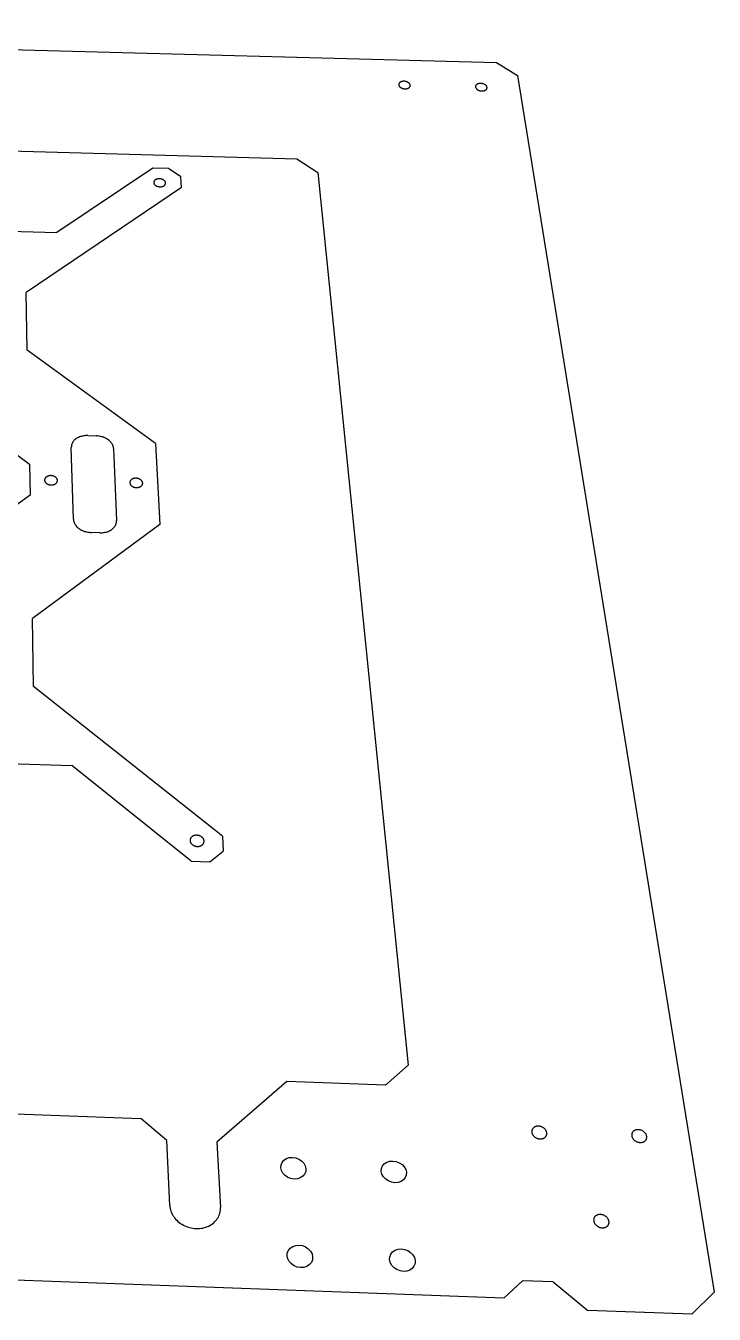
# Model space of a CAD drawing. Extents: x -270 to 291, y -189 to 194.
# Drawn here: x 86.2 to 290.7, y -189.1 to 194.1 of the extents above; entities that cross this region are included whole.
import ezdxf

# ---------------------------------------------------------------- set-up
doc = ezdxf.new("R2010")
doc.units = 0
doc.layers.get('0').update_dxf_attribs({"linetype": 'CONTINUOUS'})

msp = doc.modelspace()

# ---------------------------------------------------------------- linework, layer by layer
for p, q in [((-177.68, 194.07), (226.06, 183.11)), ((226.06, 183.11), (232.33, 179.25)), ((197, 176.71), (196.99, 176.64)), ((196.99, 176.64), (196.99, 176.57)), ((196.99, 176.57), (196.99, 176.49)), ((196.99, 176.49), (197, 176.42)), ((197.01, 176.78), (197, 176.71)), ((197, 176.42), (197.02, 176.35)), ((197.04, 176.85), (197.01, 176.78)), ((197.02, 176.35), (197.05, 176.27)), ((197.07, 176.92), (197.04, 176.85)), ((197.05, 176.27), (197.09, 176.2)), ((197.1, 176.99), (197.07, 176.92)), ((197.15, 177.05), (197.1, 176.99)), ((197.2, 177.11), (197.15, 177.05)), ((197.26, 177.17), (197.2, 177.11)), ((197.32, 177.22), (197.26, 177.17)), ((197.39, 177.27), (197.32, 177.22)), ((197.47, 177.32), (197.39, 177.27)), ((197.55, 177.37), (197.47, 177.32)), ((197.63, 177.41), (197.55, 177.37)), ((197.72, 177.44), (197.63, 177.41)), ((197.82, 177.47), (197.72, 177.44)), ((197.91, 177.5), (197.82, 177.47)), ((198.02, 177.52), (197.91, 177.5)), ((198.12, 177.54), (198.02, 177.52)), ((198.23, 177.56), (198.12, 177.54)), ((198.33, 177.57), (198.23, 177.56)), ((198.45, 177.57), (198.33, 177.57)), ((198.56, 177.57), (198.45, 177.57)), ((198.67, 177.56), (198.56, 177.57)), ((198.78, 177.55), (198.67, 177.56)), ((198.89, 177.54), (198.78, 177.55)), ((199, 177.52), (198.89, 177.54)), ((199.11, 177.49), (199, 177.52)), ((199.22, 177.47), (199.11, 177.49)), ((199.33, 177.43), (199.22, 177.47)), ((199.43, 177.4), (199.33, 177.43)), ((199.53, 177.35), (199.43, 177.4)), ((199.63, 177.31), (199.53, 177.35)), ((199.72, 177.26), (199.63, 177.31)), ((199.81, 177.21), (199.72, 177.26)), ((199.89, 177.15), (199.81, 177.21)), ((199.97, 177.09), (199.89, 177.15)), ((200.04, 177.03), (199.97, 177.09)), ((200.11, 176.97), (200.04, 177.03)), ((200.17, 176.9), (200.11, 176.97)), ((200.23, 176.83), (200.17, 176.9)), ((200.27, 176.76), (200.23, 176.83)), ((200.32, 176.69), (200.27, 176.76)), ((200.35, 176.62), (200.32, 176.69)), ((200.38, 176.55), (200.35, 176.62)), ((200.4, 176.47), (200.38, 176.55)), ((200.41, 176.4), (200.4, 176.47)), ((200.42, 176.33), (200.41, 176.4)), ((200.41, 176.18), (200.42, 176.25)), ((200.42, 176.25), (200.42, 176.33)), ((219.87, 176.3), (219.84, 176.23)), ((219.91, 176.36), (219.87, 176.3)), ((219.95, 176.43), (219.91, 176.36)), ((220, 176.49), (219.95, 176.43)), ((220.06, 176.55), (220, 176.49)), ((220.12, 176.6), (220.06, 176.55)), ((220.19, 176.65), (220.12, 176.6)), ((220.26, 176.7), (220.19, 176.65)), ((220.34, 176.74), (220.26, 176.7)), ((220.43, 176.78), (220.34, 176.74)), ((220.51, 176.82), (220.43, 176.78)), ((220.61, 176.85), (220.51, 176.82)), ((220.71, 176.88), (220.61, 176.85)), ((220.81, 176.9), (220.71, 176.88)), ((220.91, 176.92), (220.81, 176.9)), ((221.02, 176.93), (220.91, 176.92)), ((221.13, 176.94), (221.02, 176.93)), ((221.24, 176.95), (221.13, 176.94)), ((221.35, 176.95), (221.24, 176.95)), ((221.46, 176.94), (221.35, 176.95)), ((221.57, 176.93), (221.46, 176.94)), ((221.68, 176.92), (221.57, 176.93)), ((221.8, 176.9), (221.68, 176.92)), ((221.91, 176.87), (221.8, 176.9)), ((222.01, 176.84), (221.91, 176.87)), ((222.12, 176.81), (222.01, 176.84)), ((222.22, 176.77), (222.12, 176.81)), ((222.33, 176.73), (222.22, 176.77)), ((222.42, 176.69), (222.33, 176.73)), ((222.52, 176.64), (222.42, 176.69)), ((222.61, 176.59), (222.52, 176.64)), ((222.69, 176.53), (222.61, 176.59)), ((222.77, 176.47), (222.69, 176.53)), ((222.84, 176.41), (222.77, 176.47)), ((222.91, 176.35), (222.84, 176.41)), ((222.98, 176.28), (222.91, 176.35)), ((223.03, 176.21), (222.98, 176.28)), ((232.33, 179.25), (290.74, -182.54)), ((197.09, 176.2), (197.13, 176.13)), ((197.13, 176.13), (197.18, 176.06)), ((197.18, 176.06), (197.23, 175.99)), ((197.23, 175.99), (197.29, 175.93)), ((197.29, 175.93), (197.36, 175.86)), ((197.36, 175.86), (197.43, 175.8)), ((197.43, 175.8), (197.51, 175.74)), ((197.51, 175.74), (197.59, 175.69)), ((197.59, 175.69), (197.68, 175.63)), ((197.68, 175.63), (197.77, 175.58)), ((197.77, 175.58), (197.87, 175.54)), ((197.87, 175.54), (197.97, 175.5)), ((197.97, 175.5), (198.07, 175.46)), ((198.07, 175.46), (198.18, 175.43)), ((198.18, 175.43), (198.29, 175.4)), ((198.29, 175.4), (198.4, 175.37)), ((198.4, 175.37), (198.51, 175.35)), ((198.51, 175.35), (198.62, 175.34)), ((198.62, 175.34), (198.73, 175.33)), ((198.73, 175.33), (198.85, 175.32)), ((198.85, 175.32), (198.96, 175.32)), ((198.96, 175.32), (199.07, 175.33)), ((199.07, 175.33), (199.18, 175.34)), ((199.18, 175.34), (199.28, 175.35)), ((199.28, 175.35), (199.39, 175.37)), ((199.39, 175.37), (199.49, 175.39)), ((199.49, 175.39), (199.59, 175.42)), ((199.59, 175.42), (199.68, 175.45)), ((199.68, 175.45), (199.77, 175.49)), ((199.77, 175.49), (199.86, 175.53)), ((199.86, 175.53), (199.94, 175.57)), ((199.94, 175.57), (200.01, 175.62)), ((200.01, 175.62), (200.08, 175.67)), ((200.08, 175.67), (200.15, 175.73)), ((200.15, 175.73), (200.2, 175.78)), ((200.2, 175.78), (200.25, 175.85)), ((200.25, 175.85), (200.3, 175.91)), ((200.3, 175.91), (200.34, 175.97)), ((200.34, 175.97), (200.37, 176.04)), ((200.37, 176.04), (200.39, 176.11)), ((200.39, 176.11), (200.41, 176.18)), ((219.82, 176.16), (219.8, 176.09)), ((219.8, 176.09), (219.8, 176.02)), ((219.8, 176.02), (219.8, 175.94)), ((219.8, 175.94), (219.8, 175.87)), ((219.8, 175.87), (219.82, 175.8)), ((219.84, 176.23), (219.82, 176.16)), ((219.82, 175.8), (219.84, 175.72)), ((219.84, 175.72), (219.87, 175.65)), ((219.87, 175.65), (219.91, 175.58)), ((219.91, 175.58), (219.95, 175.51)), ((219.95, 175.51), (220, 175.44)), ((220, 175.44), (220.05, 175.37)), ((220.05, 175.37), (220.12, 175.3)), ((220.12, 175.3), (220.19, 175.24)), ((220.19, 175.24), (220.26, 175.18)), ((220.26, 175.18), (220.34, 175.12)), ((220.34, 175.12), (220.42, 175.06)), ((220.42, 175.06), (220.51, 175.01)), ((220.51, 175.01), (220.61, 174.96)), ((220.61, 174.96), (220.7, 174.91)), ((220.7, 174.91), (220.81, 174.87)), ((220.81, 174.87), (220.91, 174.84)), ((220.91, 174.84), (221.02, 174.8)), ((221.02, 174.8), (221.13, 174.77)), ((221.13, 174.77), (221.24, 174.75)), ((221.24, 174.75), (221.35, 174.73)), ((221.35, 174.73), (221.46, 174.71)), ((221.46, 174.71), (221.57, 174.7)), ((221.57, 174.7), (221.69, 174.7)), ((221.69, 174.7), (221.8, 174.7)), ((221.8, 174.7), (221.91, 174.7)), ((221.91, 174.7), (222.02, 174.71)), ((222.02, 174.71), (222.12, 174.73)), ((222.12, 174.73), (222.23, 174.74)), ((222.23, 174.74), (222.33, 174.77)), ((222.33, 174.77), (222.43, 174.79)), ((222.43, 174.79), (222.52, 174.83)), ((222.52, 174.83), (222.61, 174.86)), ((222.61, 174.86), (222.69, 174.9)), ((222.69, 174.9), (222.77, 174.95)), ((222.77, 174.95), (222.85, 175)), ((222.85, 175), (222.92, 175.05)), ((222.92, 175.05), (222.98, 175.1)), ((222.98, 175.1), (223.03, 175.16)), ((223.08, 176.14), (223.03, 176.21)), ((223.03, 175.16), (223.08, 175.22)), ((223.13, 176.07), (223.08, 176.14)), ((223.08, 175.22), (223.13, 175.28)), ((223.16, 176), (223.13, 176.07)), ((223.13, 175.28), (223.16, 175.35)), ((223.19, 175.92), (223.16, 176)), ((223.16, 175.35), (223.19, 175.42)), ((223.21, 175.85), (223.19, 175.92)), ((223.19, 175.42), (223.21, 175.49)), ((223.23, 175.78), (223.21, 175.85)), ((223.21, 175.49), (223.23, 175.56)), ((223.24, 175.7), (223.23, 175.78)), ((223.23, 175.56), (223.24, 175.63)), ((223.24, 175.63), (223.24, 175.7)), ((-121.88, 162.54), (166.72, 154.47)), ((166.72, 154.47), (172.94, 150.39)), ((123.95, 151.77), (95.4, 132.63)), ((128.61, 151.63), (123.95, 151.77)), ((132.25, 149.18), (128.61, 151.63)), ((172.94, 150.39), (199.79, -115.03)), ((132.45, 146.01), (86.27, 114.72)), ((124.19, 147.59), (124.18, 147.51)), ((124.18, 147.51), (124.19, 147.43)), ((124.21, 147.66), (124.19, 147.59)), ((124.19, 147.43), (124.19, 147.35)), ((124.19, 147.35), (124.21, 147.28)), ((124.23, 147.74), (124.21, 147.66)), ((124.21, 147.28), (124.23, 147.2)), ((124.26, 147.81), (124.23, 147.74)), ((124.23, 147.2), (124.26, 147.12)), ((124.29, 147.88), (124.26, 147.81)), ((124.26, 147.12), (124.3, 147.05)), ((124.34, 147.95), (124.29, 147.88)), ((124.3, 147.05), (124.34, 146.97)), ((124.39, 148.02), (124.34, 147.95)), ((124.34, 146.97), (124.39, 146.9)), ((124.44, 148.08), (124.39, 148.02)), ((124.39, 146.9), (124.45, 146.83)), ((124.51, 148.14), (124.44, 148.08)), ((124.45, 146.83), (124.52, 146.76)), ((124.58, 148.2), (124.51, 148.14)), ((124.52, 146.76), (124.59, 146.7)), ((124.65, 148.26), (124.58, 148.2)), ((124.59, 146.7), (124.66, 146.64)), ((124.73, 148.31), (124.65, 148.26)), ((124.66, 146.64), (124.75, 146.58)), ((124.82, 148.35), (124.73, 148.31)), ((124.75, 146.58), (124.83, 146.52)), ((124.91, 148.4), (124.82, 148.35)), ((124.83, 146.52), (124.92, 146.47)), ((125, 148.43), (124.91, 148.4)), ((124.92, 146.47), (125.02, 146.42)), ((125.1, 148.47), (125, 148.43)), ((125.02, 146.42), (125.12, 146.38)), ((125.21, 148.5), (125.1, 148.47)), ((125.12, 146.38), (125.22, 146.34)), ((125.31, 148.52), (125.21, 148.5)), ((125.22, 146.34), (125.33, 146.3)), ((125.42, 148.54), (125.31, 148.52)), ((125.33, 146.3), (125.44, 146.27)), ((125.53, 148.56), (125.42, 148.54)), ((125.44, 146.27), (125.55, 146.25)), ((125.64, 148.56), (125.53, 148.56)), ((125.55, 146.25), (125.66, 146.23)), ((125.76, 148.57), (125.64, 148.56)), ((125.66, 146.23), (125.78, 146.21)), ((125.87, 148.57), (125.76, 148.57)), ((125.78, 146.21), (125.89, 146.2)), ((125.99, 148.56), (125.87, 148.57)), ((125.89, 146.2), (126.01, 146.2)), ((126.1, 148.55), (125.99, 148.56)), ((126.01, 146.2), (126.12, 146.19)), ((126.22, 148.54), (126.1, 148.55)), ((126.12, 146.19), (126.24, 146.2)), ((126.33, 148.52), (126.22, 148.54)), ((126.24, 146.2), (126.35, 146.21)), ((126.44, 148.49), (126.33, 148.52)), ((126.35, 146.21), (126.46, 146.22)), ((126.55, 148.46), (126.44, 148.49)), ((126.46, 146.22), (126.57, 146.24)), ((126.65, 148.42), (126.55, 148.46)), ((126.57, 146.24), (126.67, 146.27)), ((126.76, 148.38), (126.65, 148.42)), ((126.67, 146.27), (126.78, 146.3)), ((126.86, 148.34), (126.76, 148.38)), ((126.78, 146.3), (126.88, 146.33)), ((126.95, 148.29), (126.86, 148.34)), ((126.88, 146.33), (126.97, 146.37)), ((127.04, 148.24), (126.95, 148.29)), ((126.97, 146.37), (127.06, 146.41)), ((127.13, 148.19), (127.04, 148.24)), ((127.06, 146.41), (127.15, 146.46)), ((127.21, 148.13), (127.13, 148.19)), ((127.15, 146.46), (127.23, 146.51)), ((127.29, 148.07), (127.21, 148.13)), ((127.23, 146.51), (127.3, 146.56)), ((127.36, 148), (127.29, 148.07)), ((127.3, 146.56), (127.37, 146.62)), ((127.42, 147.93), (127.36, 148)), ((127.37, 146.62), (127.44, 146.68)), ((127.48, 147.86), (127.42, 147.93)), ((127.44, 146.68), (127.49, 146.75)), ((127.53, 147.79), (127.48, 147.86)), ((127.49, 146.75), (127.54, 146.81)), ((127.58, 147.72), (127.53, 147.79)), ((127.54, 146.81), (127.59, 146.88)), ((127.62, 147.64), (127.58, 147.72)), ((127.59, 146.88), (127.62, 146.95)), ((127.65, 147.57), (127.62, 147.64)), ((127.62, 146.95), (127.65, 147.03)), ((127.67, 147.49), (127.65, 147.57)), ((127.65, 147.03), (127.67, 147.1)), ((127.69, 147.41), (127.67, 147.49)), ((127.67, 147.1), (127.69, 147.18)), ((127.69, 147.33), (127.69, 147.41)), ((127.7, 147.26), (127.69, 147.33)), ((127.69, 147.18), (127.7, 147.26)), ((132.45, 146.01), (132.25, 149.18)), ((-88.56, 137.89), (95.4, 132.63)), ((86.59, 97.65), (86.27, 114.72)), ((124.7, 69.9), (86.59, 97.65)), ((62.1, 82.57), (87.24, 63.72)), ((99.71, 69.19), (99.69, 68.95)), ((99.76, 69.42), (99.71, 69.19)), ((99.82, 69.65), (99.76, 69.42)), ((99.91, 69.87), (99.82, 69.65)), ((100.02, 70.09), (99.91, 69.87)), ((100.15, 70.31), (100.02, 70.09)), ((100.3, 70.51), (100.15, 70.31)), ((100.47, 70.71), (100.3, 70.51)), ((100.65, 70.9), (100.47, 70.71)), ((100.85, 71.07), (100.65, 70.9)), ((101.07, 71.24), (100.85, 71.07)), ((101.31, 71.4), (101.07, 71.24)), ((101.55, 71.54), (101.31, 71.4)), ((101.82, 71.67), (101.55, 71.54)), ((102.09, 71.79), (101.82, 71.67)), ((102.38, 71.89), (102.09, 71.79)), ((102.67, 71.98), (102.38, 71.89)), ((102.98, 72.05), (102.67, 71.98)), ((103.29, 72.11), (102.98, 72.05)), ((103.6, 72.16), (103.29, 72.11)), ((103.93, 72.19), (103.6, 72.16)), ((104.25, 72.2), (103.93, 72.19)), ((104.58, 72.2), (104.25, 72.2)), ((104.58, 72.2), (107.08, 72.12)), ((107.41, 72.1), (107.08, 72.12)), ((107.74, 72.07), (107.41, 72.1)), ((108.06, 72.02), (107.74, 72.07)), ((108.38, 71.96), (108.06, 72.02)), ((108.7, 71.88), (108.38, 71.96)), ((109.01, 71.79), (108.7, 71.88)), ((109.31, 71.68), (109.01, 71.79)), ((109.6, 71.56), (109.31, 71.68)), ((109.89, 71.43), (109.6, 71.56)), ((110.16, 71.28), (109.89, 71.43)), ((110.42, 71.12), (110.16, 71.28)), ((110.66, 70.95), (110.42, 71.12)), ((110.9, 70.77), (110.66, 70.95)), ((111.11, 70.58), (110.9, 70.77)), ((111.31, 70.38), (111.11, 70.58)), ((111.49, 70.17), (111.31, 70.38)), ((111.66, 69.96), (111.49, 70.17)), ((111.8, 69.74), (111.66, 69.96)), ((111.92, 69.51), (111.8, 69.74)), ((112.03, 69.28), (111.92, 69.51)), ((112.11, 69.05), (112.03, 69.28)), ((112.18, 68.81), (112.11, 69.05)), ((124.7, 69.9), (125.96, 45.73)), ((99.69, 68.95), (99.68, 68.71)), ((100.32, 47.34), (99.68, 68.71)), ((112.22, 68.57), (112.18, 68.81)), ((112.24, 68.33), (112.22, 68.57)), ((112.24, 68.33), (113.11, 46.94)), ((87.24, 63.72), (87.41, 54.45)), ((91.76, 59.15), (91.75, 59.06)), ((91.75, 59.06), (91.75, 58.97)), ((91.75, 58.97), (91.76, 58.88)), ((91.78, 59.24), (91.76, 59.15)), ((91.76, 58.88), (91.77, 58.78)), ((91.77, 58.78), (91.8, 58.69)), ((91.81, 59.32), (91.78, 59.24)), ((91.8, 58.69), (91.83, 58.6)), ((91.84, 59.41), (91.81, 59.32)), ((91.83, 58.6), (91.86, 58.52)), ((91.88, 59.49), (91.84, 59.41)), ((91.86, 58.52), (91.91, 58.43)), ((91.93, 59.58), (91.88, 59.49)), ((91.91, 58.43), (91.96, 58.34)), ((91.99, 59.65), (91.93, 59.58)), ((91.96, 58.34), (92.02, 58.26)), ((92.05, 59.73), (91.99, 59.65)), ((92.02, 58.26), (92.09, 58.18)), ((92.13, 59.8), (92.05, 59.73)), ((92.09, 58.18), (92.16, 58.11)), ((92.2, 59.87), (92.13, 59.8)), ((92.16, 58.11), (92.24, 58.03)), ((92.29, 59.93), (92.2, 59.87)), ((92.24, 58.03), (92.33, 57.96)), ((92.37, 59.99), (92.29, 59.93)), ((92.33, 57.96), (92.42, 57.9)), ((92.47, 60.05), (92.37, 59.99)), ((92.42, 57.9), (92.52, 57.84)), ((92.57, 60.1), (92.47, 60.05)), ((92.52, 57.84), (92.62, 57.78)), ((92.67, 60.14), (92.57, 60.1)), ((92.62, 57.78), (92.73, 57.73)), ((92.78, 60.18), (92.67, 60.14)), ((92.73, 57.73), (92.84, 57.68)), ((92.89, 60.21), (92.78, 60.18)), ((92.84, 57.68), (92.96, 57.64)), ((93.01, 60.24), (92.89, 60.21)), ((92.96, 57.64), (93.07, 57.61)), ((93.13, 60.27), (93.01, 60.24)), ((93.07, 57.61), (93.19, 57.58)), ((93.25, 60.28), (93.13, 60.27)), ((93.19, 57.58), (93.31, 57.55)), ((93.37, 60.29), (93.25, 60.28)), ((93.31, 57.55), (93.44, 57.53)), ((93.49, 60.3), (93.37, 60.29)), ((93.44, 57.53), (93.56, 57.52)), ((93.62, 60.3), (93.49, 60.3)), ((93.56, 57.52), (93.69, 57.52)), ((93.74, 60.29), (93.62, 60.3)), ((93.69, 57.52), (93.81, 57.51)), ((93.86, 60.28), (93.74, 60.29)), ((93.81, 57.51), (93.93, 57.52)), ((93.99, 60.26), (93.86, 60.28)), ((93.93, 57.52), (94.06, 57.53)), ((94.11, 60.24), (93.99, 60.26)), ((94.06, 57.53), (94.18, 57.55)), ((94.23, 60.21), (94.11, 60.24)), ((94.18, 57.55), (94.29, 57.57)), ((94.35, 60.17), (94.23, 60.21)), ((94.29, 57.57), (94.41, 57.6)), ((94.46, 60.13), (94.35, 60.17)), ((94.41, 57.6), (94.52, 57.63)), ((94.57, 60.08), (94.46, 60.13)), ((94.52, 57.63), (94.63, 57.67)), ((94.68, 60.03), (94.57, 60.08)), ((94.63, 57.67), (94.74, 57.72)), ((94.78, 59.98), (94.68, 60.03)), ((94.74, 57.72), (94.84, 57.77)), ((94.88, 59.92), (94.78, 59.98)), ((94.84, 57.77), (94.93, 57.82)), ((94.97, 59.85), (94.88, 59.92)), ((94.93, 57.82), (95.02, 57.88)), ((95.05, 59.78), (94.97, 59.85)), ((95.02, 57.88), (95.1, 57.95)), ((95.14, 59.71), (95.05, 59.78)), ((95.1, 57.95), (95.18, 58.01)), ((95.21, 59.63), (95.14, 59.71)), ((95.18, 58.01), (95.25, 58.09)), ((95.28, 59.55), (95.21, 59.63)), ((95.25, 58.09), (95.31, 58.16)), ((95.34, 59.47), (95.28, 59.55)), ((95.31, 58.16), (95.37, 58.24)), ((95.39, 59.39), (95.34, 59.47)), ((95.37, 58.24), (95.42, 58.32)), ((95.44, 59.3), (95.39, 59.39)), ((95.42, 58.32), (95.46, 58.41)), ((95.48, 59.21), (95.44, 59.3)), ((95.46, 58.41), (95.49, 58.49)), ((95.51, 59.12), (95.48, 59.21)), ((95.49, 58.49), (95.52, 58.58)), ((95.53, 59.03), (95.51, 59.12)), ((95.52, 58.58), (95.54, 58.67)), ((95.54, 58.94), (95.53, 59.03)), ((95.55, 58.85), (95.54, 58.94)), ((95.54, 58.67), (95.55, 58.76)), ((95.55, 58.76), (95.55, 58.85)), ((117.09, 58.37), (117.08, 58.28)), ((117.08, 58.28), (117.08, 58.19)), ((117.08, 58.19), (117.09, 58.1)), ((117.11, 58.46), (117.09, 58.37)), ((117.09, 58.1), (117.11, 58.01)), ((117.13, 58.55), (117.11, 58.46)), ((117.11, 58.01), (117.13, 57.92)), ((117.16, 58.64), (117.13, 58.55)), ((117.13, 57.92), (117.16, 57.83)), ((117.2, 58.72), (117.16, 58.64)), ((117.16, 57.83), (117.2, 57.74)), ((117.25, 58.8), (117.2, 58.72)), ((117.2, 57.74), (117.25, 57.66)), ((117.31, 58.88), (117.25, 58.8)), ((117.25, 57.66), (117.31, 57.57)), ((117.37, 58.96), (117.31, 58.88)), ((117.31, 57.57), (117.37, 57.49)), ((117.44, 59.03), (117.37, 58.96)), ((117.37, 57.49), (117.44, 57.41)), ((117.51, 59.1), (117.44, 59.03)), ((117.6, 59.16), (117.51, 59.1)), ((117.68, 59.22), (117.6, 59.16)), ((117.78, 59.28), (117.68, 59.22)), ((117.88, 59.32), (117.78, 59.28)), ((117.98, 59.37), (117.88, 59.32)), ((118.09, 59.41), (117.98, 59.37)), ((118.2, 59.44), (118.09, 59.41)), ((118.31, 59.47), (118.2, 59.44)), ((118.43, 59.49), (118.31, 59.47)), ((118.55, 59.51), (118.43, 59.49)), ((118.67, 59.52), (118.55, 59.51)), ((118.8, 59.53), (118.67, 59.52)), ((118.92, 59.53), (118.8, 59.53)), ((119.04, 59.52), (118.92, 59.53)), ((119.17, 59.51), (119.04, 59.52)), ((119.29, 59.49), (119.17, 59.51)), ((119.41, 59.46), (119.29, 59.49)), ((119.53, 59.43), (119.41, 59.46)), ((119.65, 59.4), (119.53, 59.43)), ((119.77, 59.36), (119.65, 59.4)), ((119.88, 59.31), (119.77, 59.36)), ((119.99, 59.26), (119.88, 59.31)), ((120.09, 59.2), (119.99, 59.26)), ((120.19, 59.14), (120.09, 59.2)), ((120.28, 59.08), (120.19, 59.14)), ((120.37, 59.01), (120.28, 59.08)), ((120.45, 58.94), (120.37, 59.01)), ((120.53, 58.86), (120.45, 58.94)), ((120.6, 58.78), (120.53, 58.86)), ((120.66, 58.7), (120.6, 58.78)), ((120.72, 58.61), (120.66, 58.7)), ((120.76, 58.53), (120.72, 58.61)), ((120.72, 57.47), (120.77, 57.55)), ((120.8, 58.44), (120.76, 58.53)), ((120.77, 57.55), (120.81, 57.63)), ((120.84, 58.35), (120.8, 58.44)), ((120.81, 57.63), (120.84, 57.72)), ((120.86, 58.26), (120.84, 58.35)), ((120.84, 57.72), (120.86, 57.81)), ((120.88, 58.17), (120.86, 58.26)), ((120.86, 57.81), (120.88, 57.9)), ((120.89, 58.08), (120.88, 58.17)), ((120.88, 57.9), (120.89, 57.99)), ((120.89, 57.99), (120.89, 58.08)), ((87.41, 54.45), (61.96, 36.24)), ((117.44, 57.41), (117.51, 57.33)), ((117.51, 57.33), (117.6, 57.26)), ((117.6, 57.26), (117.68, 57.19)), ((117.68, 57.19), (117.78, 57.12)), ((117.78, 57.12), (117.88, 57.06)), ((117.88, 57.06), (117.98, 57.01)), ((117.98, 57.01), (118.09, 56.96)), ((118.09, 56.96), (118.2, 56.91)), ((118.2, 56.91), (118.32, 56.87)), ((118.32, 56.87), (118.43, 56.83)), ((118.43, 56.83), (118.55, 56.8)), ((118.55, 56.8), (118.68, 56.78)), ((118.68, 56.78), (118.8, 56.76)), ((118.8, 56.76), (118.92, 56.75)), ((118.92, 56.75), (119.05, 56.74)), ((119.05, 56.74), (119.17, 56.74)), ((119.17, 56.74), (119.3, 56.74)), ((119.3, 56.74), (119.42, 56.76)), ((119.42, 56.76), (119.54, 56.77)), ((119.54, 56.77), (119.66, 56.8)), ((119.66, 56.8), (119.77, 56.82)), ((119.77, 56.82), (119.88, 56.86)), ((119.88, 56.86), (119.99, 56.9)), ((119.99, 56.9), (120.1, 56.94)), ((120.1, 56.94), (120.19, 56.99)), ((120.19, 56.99), (120.29, 57.05)), ((120.29, 57.05), (120.38, 57.11)), ((120.38, 57.11), (120.46, 57.17)), ((120.46, 57.17), (120.53, 57.24)), ((120.53, 57.24), (120.6, 57.31)), ((120.6, 57.31), (120.66, 57.39)), ((120.66, 57.39), (120.72, 57.47)), ((100.32, 47.34), (100.34, 47.09)), ((100.34, 47.09), (100.38, 46.84)), ((100.38, 46.84), (100.44, 46.6)), ((100.44, 46.6), (100.53, 46.35)), ((100.53, 46.35), (100.63, 46.11)), ((100.63, 46.11), (100.76, 45.88)), ((112.98, 45.97), (113.05, 46.21)), ((113.05, 46.21), (113.09, 46.45)), ((113.09, 46.45), (113.11, 46.7)), ((113.11, 46.7), (113.11, 46.94)), ((125.96, 45.73), (88.11, 17.79)), ((100.76, 45.88), (100.9, 45.65)), ((100.9, 45.65), (101.06, 45.42)), ((101.06, 45.42), (101.25, 45.21)), ((101.25, 45.21), (101.45, 45)), ((101.45, 45), (101.67, 44.8)), ((101.67, 44.8), (101.9, 44.61)), ((101.9, 44.61), (102.15, 44.43)), ((102.15, 44.43), (102.42, 44.27)), ((102.42, 44.27), (102.7, 44.11)), ((102.7, 44.11), (102.99, 43.97)), ((102.99, 43.97), (103.28, 43.85)), ((103.28, 43.85), (103.59, 43.73)), ((103.59, 43.73), (103.91, 43.64)), ((103.91, 43.64), (104.24, 43.55)), ((104.24, 43.55), (104.56, 43.49)), ((104.56, 43.49), (104.9, 43.44)), ((104.9, 43.44), (105.23, 43.4)), ((105.23, 43.4), (105.57, 43.38)), ((108.13, 43.3), (105.57, 43.38)), ((108.13, 43.3), (108.47, 43.3)), ((108.47, 43.3), (108.8, 43.31)), ((108.8, 43.31), (109.13, 43.34)), ((109.13, 43.34), (109.46, 43.39)), ((109.46, 43.39), (109.78, 43.45)), ((109.78, 43.45), (110.09, 43.53)), ((110.09, 43.53), (110.39, 43.63)), ((110.39, 43.63), (110.68, 43.73)), ((110.68, 43.73), (110.96, 43.86)), ((110.96, 43.86), (111.23, 43.99)), ((111.23, 43.99), (111.48, 44.14)), ((111.48, 44.14), (111.72, 44.31)), ((111.72, 44.31), (111.94, 44.48)), ((111.94, 44.48), (112.15, 44.67)), ((112.15, 44.67), (112.34, 44.86)), ((112.34, 44.86), (112.5, 45.07)), ((112.5, 45.07), (112.65, 45.28)), ((112.65, 45.28), (112.78, 45.51)), ((112.78, 45.51), (112.89, 45.73)), ((112.89, 45.73), (112.98, 45.97)), ((88.49, -2.45), (88.11, 17.79)), ((144.57, -46.9), (88.49, -2.45)), ((-111.03, -18.97), (99.8, -25.88)), ((135.31, -54.36), (99.8, -25.88)), ((135, -47.91), (134.98, -48.02)), ((134.98, -48.02), (134.98, -48.12)), ((134.98, -48.12), (134.98, -48.23)), ((134.98, -48.23), (134.99, -48.34)), ((134.99, -48.34), (135.01, -48.45)), ((135.02, -47.81), (135, -47.91)), ((135.01, -48.45), (135.03, -48.56)), ((135.06, -47.7), (135.02, -47.81)), ((135.03, -48.56), (135.07, -48.67)), ((135.1, -47.6), (135.06, -47.7)), ((135.07, -48.67), (135.12, -48.77)), ((135.15, -47.51), (135.1, -47.6)), ((135.12, -48.77), (135.17, -48.88)), ((135.21, -47.41), (135.15, -47.51)), ((135.17, -48.88), (135.23, -48.98)), ((135.28, -47.32), (135.21, -47.41)), ((135.23, -48.98), (135.3, -49.07)), ((135.35, -47.24), (135.28, -47.32)), ((135.3, -49.07), (135.38, -49.17)), ((135.43, -47.16), (135.35, -47.24)), ((135.38, -49.17), (135.46, -49.26)), ((135.52, -47.08), (135.43, -47.16)), ((135.46, -49.26), (135.55, -49.35)), ((135.61, -47.01), (135.52, -47.08)), ((135.55, -49.35), (135.65, -49.43)), ((135.72, -46.94), (135.61, -47.01)), ((135.65, -49.43), (135.75, -49.51)), ((135.82, -46.88), (135.72, -46.94)), ((135.75, -49.51), (135.86, -49.58)), ((135.93, -46.83), (135.82, -46.88)), ((135.86, -49.58), (135.98, -49.65)), ((136.05, -46.78), (135.93, -46.83)), ((135.98, -49.65), (136.1, -49.71)), ((136.17, -46.74), (136.05, -46.78)), ((136.1, -49.71), (136.22, -49.76)), ((136.3, -46.71), (136.17, -46.74)), ((136.22, -49.76), (136.35, -49.81)), ((136.43, -46.68), (136.3, -46.71)), ((136.56, -46.66), (136.43, -46.68)), ((136.69, -46.65), (136.56, -46.66)), ((136.82, -46.64), (136.69, -46.65)), ((136.96, -46.64), (136.82, -46.64)), ((137.1, -46.65), (136.96, -46.64)), ((137.23, -46.67), (137.1, -46.65)), ((137.37, -46.69), (137.23, -46.67)), ((137.5, -46.72), (137.37, -46.69)), ((137.63, -46.75), (137.5, -46.72)), ((137.76, -46.8), (137.63, -46.75)), ((137.89, -46.84), (137.76, -46.8)), ((138.01, -46.9), (137.89, -46.84)), ((138.13, -46.96), (138.01, -46.9)), ((138.06, -49.83), (138.18, -49.78)), ((138.24, -47.03), (138.13, -46.96)), ((138.18, -49.78), (138.29, -49.72)), ((138.35, -47.1), (138.24, -47.03)), ((138.29, -49.72), (138.39, -49.67)), ((138.45, -47.18), (138.35, -47.1)), ((138.39, -49.67), (138.5, -49.6)), ((138.55, -47.26), (138.45, -47.18)), ((138.5, -49.6), (138.59, -49.53)), ((138.64, -47.35), (138.55, -47.26)), ((138.59, -49.53), (138.68, -49.45)), ((138.73, -47.44), (138.64, -47.35)), ((138.68, -49.45), (138.76, -49.37)), ((138.8, -47.53), (138.73, -47.44)), ((138.76, -49.37), (138.84, -49.28)), ((138.87, -47.63), (138.8, -47.53)), ((138.84, -49.28), (138.9, -49.19)), ((138.94, -47.73), (138.87, -47.63)), ((138.9, -49.19), (138.96, -49.1)), ((138.99, -47.83), (138.94, -47.73)), ((138.96, -49.1), (139.01, -49)), ((139.04, -47.94), (138.99, -47.83)), ((139.01, -49), (139.05, -48.9)), ((139.07, -48.05), (139.04, -47.94)), ((139.05, -48.9), (139.09, -48.8)), ((139.1, -48.15), (139.07, -48.05)), ((139.09, -48.8), (139.11, -48.7)), ((139.12, -48.26), (139.1, -48.15)), ((139.11, -48.7), (139.13, -48.59)), ((139.13, -48.37), (139.12, -48.26)), ((139.13, -48.48), (139.13, -48.37)), ((139.13, -48.59), (139.13, -48.48)), ((144.57, -46.9), (144.85, -51.33)), ((136.35, -49.81), (136.47, -49.86)), ((136.47, -49.86), (136.61, -49.89)), ((136.61, -49.89), (136.74, -49.92)), ((136.74, -49.92), (136.88, -49.94)), ((136.88, -49.94), (137.01, -49.96)), ((137.01, -49.96), (137.15, -49.97)), ((137.15, -49.97), (137.28, -49.97)), ((137.28, -49.97), (137.42, -49.96)), ((137.42, -49.96), (137.55, -49.95)), ((137.55, -49.95), (137.68, -49.93)), ((137.68, -49.93), (137.81, -49.9)), ((137.81, -49.9), (137.94, -49.87)), ((137.94, -49.87), (138.06, -49.83)), ((140.88, -54.54), (144.85, -51.33)), ((135.31, -54.36), (140.88, -54.54)), ((199.79, -115.03), (193.08, -120.94)), ((163.76, -119.91), (142.89, -137.94)), ((193.08, -120.94), (163.76, -119.91)), ((54.13, -128.48), (120.39, -130.83)), ((128.05, -137.41), (120.39, -130.83)), ((236.7, -134.02), (236.65, -134.12)), ((236.77, -133.91), (236.7, -134.02)), ((236.84, -133.82), (236.77, -133.91)), ((236.92, -133.72), (236.84, -133.82)), ((237.01, -133.64), (236.92, -133.72)), ((237.1, -133.56), (237.01, -133.64)), ((237.2, -133.48), (237.1, -133.56)), ((237.31, -133.41), (237.2, -133.48)), ((237.43, -133.35), (237.31, -133.41)), ((237.55, -133.3), (237.43, -133.35)), ((237.67, -133.25), (237.55, -133.3)), ((237.8, -133.21), (237.67, -133.25)), ((237.94, -133.18), (237.8, -133.21)), ((238.08, -133.16), (237.94, -133.18)), ((238.22, -133.14), (238.08, -133.16)), ((238.36, -133.14), (238.22, -133.14)), ((238.51, -133.14), (238.36, -133.14)), ((238.65, -133.15), (238.51, -133.14)), ((238.8, -133.16), (238.65, -133.15)), ((238.94, -133.19), (238.8, -133.16)), ((239.09, -133.22), (238.94, -133.19)), ((239.23, -133.26), (239.09, -133.22)), ((239.38, -133.31), (239.23, -133.26)), ((239.52, -133.37), (239.38, -133.31)), ((239.65, -133.43), (239.52, -133.37)), ((239.78, -133.5), (239.65, -133.43)), ((239.91, -133.58), (239.78, -133.5)), ((240.03, -133.66), (239.91, -133.58)), ((240.15, -133.75), (240.03, -133.66)), ((240.26, -133.84), (240.15, -133.75)), ((240.37, -133.94), (240.26, -133.84)), ((240.46, -134.05), (240.37, -133.94)), ((240.56, -134.15), (240.46, -134.05)), ((128.95, -156.74), (128.05, -137.41)), ((236.52, -134.59), (236.51, -134.71)), ((236.51, -134.71), (236.51, -134.83)), ((236.51, -134.83), (236.52, -134.96)), ((236.54, -134.47), (236.52, -134.59)), ((236.52, -134.96), (236.54, -135.08)), ((236.56, -134.35), (236.54, -134.47)), ((236.54, -135.08), (236.57, -135.2)), ((236.6, -134.24), (236.56, -134.35)), ((236.57, -135.2), (236.61, -135.33)), ((236.65, -134.12), (236.6, -134.24)), ((236.61, -135.33), (236.66, -135.45)), ((236.66, -135.45), (236.72, -135.57)), ((236.72, -135.57), (236.79, -135.69)), ((236.79, -135.69), (236.86, -135.8)), ((236.86, -135.8), (236.94, -135.92)), ((236.94, -135.92), (237.03, -136.02)), ((237.03, -136.02), (237.13, -136.13)), ((237.13, -136.13), (237.24, -136.23)), ((237.24, -136.23), (237.35, -136.32)), ((237.35, -136.32), (237.46, -136.41)), ((237.46, -136.41), (237.59, -136.49)), ((237.59, -136.49), (237.72, -136.57)), ((237.72, -136.57), (237.85, -136.64)), ((237.85, -136.64), (237.98, -136.7)), ((237.98, -136.7), (238.12, -136.76)), ((238.12, -136.76), (238.27, -136.81)), ((238.27, -136.81), (238.41, -136.85)), ((238.41, -136.85), (238.56, -136.88)), ((238.56, -136.88), (238.7, -136.91)), ((238.7, -136.91), (238.85, -136.93)), ((238.85, -136.93), (238.99, -136.94)), ((238.99, -136.94), (239.14, -136.94)), ((239.14, -136.94), (239.28, -136.93)), ((239.28, -136.93), (239.42, -136.91)), ((239.42, -136.91), (239.56, -136.89)), ((239.56, -136.89), (239.7, -136.86)), ((239.7, -136.86), (239.83, -136.82)), ((239.83, -136.82), (239.96, -136.77)), ((239.96, -136.77), (240.08, -136.72)), ((240.08, -136.72), (240.19, -136.66)), ((240.19, -136.66), (240.3, -136.59)), ((240.3, -136.59), (240.4, -136.52)), ((240.4, -136.52), (240.5, -136.43)), ((240.5, -136.43), (240.59, -136.35)), ((240.64, -134.27), (240.56, -134.15)), ((240.59, -136.35), (240.67, -136.25)), ((240.71, -134.38), (240.64, -134.27)), ((240.67, -136.25), (240.74, -136.16)), ((240.78, -134.5), (240.71, -134.38)), ((240.74, -136.16), (240.8, -136.05)), ((240.84, -134.62), (240.78, -134.5)), ((240.8, -136.05), (240.86, -135.95)), ((240.89, -134.74), (240.84, -134.62)), ((240.86, -135.95), (240.9, -135.83)), ((240.93, -134.86), (240.89, -134.74)), ((240.9, -135.83), (240.94, -135.72)), ((240.96, -134.99), (240.93, -134.86)), ((240.94, -135.72), (240.96, -135.6)), ((240.98, -135.11), (240.96, -134.99)), ((240.96, -135.6), (240.98, -135.48)), ((240.99, -135.24), (240.98, -135.11)), ((240.98, -135.48), (240.99, -135.36)), ((240.99, -135.36), (240.99, -135.24)), ((266.22, -135.64), (266.21, -135.76)), ((266.21, -135.76), (266.21, -135.89)), ((266.21, -135.89), (266.23, -136.01)), ((266.23, -135.52), (266.22, -135.64)), ((266.25, -135.4), (266.23, -135.52)), ((266.23, -136.01), (266.25, -136.13)), ((266.29, -135.29), (266.25, -135.4)), ((266.25, -136.13), (266.28, -136.26)), ((266.28, -136.26), (266.33, -136.38)), ((266.33, -135.18), (266.29, -135.29)), ((266.38, -135.07), (266.33, -135.18)), ((266.33, -136.38), (266.38, -136.51)), ((266.45, -134.97), (266.38, -135.07)), ((266.38, -136.51), (266.44, -136.63)), ((266.44, -136.63), (266.51, -136.74)), ((266.52, -134.87), (266.45, -134.97)), ((266.51, -136.74), (266.58, -136.86)), ((266.59, -134.78), (266.52, -134.87)), ((266.58, -136.86), (266.67, -136.97)), ((266.68, -134.69), (266.59, -134.78)), ((266.67, -136.97), (266.76, -137.08)), ((266.77, -134.61), (266.68, -134.69)), ((266.76, -137.08), (266.86, -137.19)), ((266.87, -134.53), (266.77, -134.61)), ((266.86, -137.19), (266.97, -137.28)), ((266.98, -134.47), (266.87, -134.53)), ((266.97, -137.28), (267.08, -137.38)), ((267.1, -134.4), (266.98, -134.47)), ((267.08, -137.38), (267.2, -137.47)), ((267.22, -134.35), (267.1, -134.4)), ((267.2, -137.47), (267.33, -137.55)), ((267.34, -134.3), (267.22, -134.35)), ((267.33, -137.55), (267.46, -137.63)), ((267.47, -134.27), (267.34, -134.3)), ((267.46, -137.63), (267.59, -137.7)), ((267.6, -134.23), (267.47, -134.27)), ((267.59, -137.7), (267.73, -137.76)), ((267.74, -134.21), (267.6, -134.23)), ((267.73, -137.76), (267.87, -137.82)), ((267.88, -134.2), (267.74, -134.21)), ((267.87, -137.82), (268.01, -137.87)), ((268.03, -134.19), (267.88, -134.2)), ((268.01, -137.87), (268.16, -137.91)), ((268.17, -134.19), (268.03, -134.19)), ((268.16, -137.91), (268.3, -137.94)), ((268.32, -134.2), (268.17, -134.19)), ((268.46, -134.22), (268.32, -134.2)), ((268.61, -134.24), (268.46, -134.22)), ((268.76, -134.28), (268.61, -134.24)), ((268.9, -134.32), (268.76, -134.28)), ((269.05, -134.36), (268.9, -134.32)), ((269.19, -134.42), (269.05, -134.36)), ((269.32, -134.48), (269.19, -134.42)), ((269.31, -137.95), (269.45, -137.92)), ((269.46, -134.55), (269.32, -134.48)), ((269.45, -137.92), (269.58, -137.88)), ((269.59, -134.63), (269.46, -134.55)), ((269.58, -137.88), (269.7, -137.83)), ((269.71, -134.71), (269.59, -134.63)), ((269.7, -137.83), (269.82, -137.78)), ((269.83, -134.8), (269.71, -134.71)), ((269.82, -137.78), (269.94, -137.72)), ((269.94, -134.9), (269.83, -134.8)), ((270.05, -135), (269.94, -134.9)), ((269.94, -137.72), (270.04, -137.65)), ((270.04, -137.65), (270.14, -137.57)), ((270.15, -135.1), (270.05, -135)), ((270.14, -137.57), (270.24, -137.49)), ((270.24, -135.21), (270.15, -135.1)), ((270.33, -135.32), (270.24, -135.21)), ((270.24, -137.49), (270.32, -137.4)), ((270.32, -137.4), (270.4, -137.31)), ((270.41, -135.44), (270.33, -135.32)), ((270.4, -137.31), (270.47, -137.21)), ((270.48, -135.55), (270.41, -135.44)), ((270.47, -137.21), (270.53, -137.11)), ((270.54, -135.67), (270.48, -135.55)), ((270.53, -137.11), (270.59, -137)), ((270.59, -135.8), (270.54, -135.67)), ((270.63, -135.92), (270.59, -135.8)), ((270.59, -137), (270.63, -136.89)), ((270.66, -136.04), (270.63, -135.92)), ((270.63, -136.89), (270.66, -136.78)), ((270.69, -136.17), (270.66, -136.04)), ((270.66, -136.78), (270.69, -136.66)), ((270.7, -136.29), (270.69, -136.17)), ((270.69, -136.66), (270.7, -136.54)), ((270.71, -136.42), (270.7, -136.29)), ((270.7, -136.54), (270.71, -136.42)), ((142.89, -137.94), (143.99, -157.29)), ((268.3, -137.94), (268.45, -137.97)), ((268.45, -137.97), (268.6, -137.98)), ((268.6, -137.98), (268.74, -137.99)), ((268.74, -137.99), (268.89, -137.99)), ((268.89, -137.99), (269.03, -137.99)), ((269.03, -137.99), (269.17, -137.97)), ((269.17, -137.97), (269.31, -137.95)), ((161.93, -145.51), (162, -144.69)), ((162.12, -146.35), (161.93, -145.51)), ((162, -144.69), (162.32, -143.93)), ((162.32, -143.93), (162.86, -143.28)), ((162.86, -143.28), (163.6, -142.8)), ((163.6, -142.8), (164.47, -142.51)), ((164.47, -142.51), (165.43, -142.44)), ((165.43, -142.44), (166.4, -142.58)), ((166.4, -142.58), (167.32, -142.93)), ((167.32, -142.93), (168.13, -143.47)), ((168.13, -143.47), (168.77, -144.16)), ((168.77, -144.16), (169.2, -144.94)), ((169.2, -144.94), (169.4, -145.78)), ((191.86, -145.76), (192.16, -144.99)), ((192.16, -144.99), (192.69, -144.35)), ((192.69, -144.35), (193.41, -143.87)), ((193.41, -143.87), (194.28, -143.58)), ((194.28, -143.58), (195.24, -143.51)), ((195.24, -143.51), (196.21, -143.65)), ((196.21, -143.65), (197.15, -144)), ((197.15, -144), (197.97, -144.54)), ((197.97, -144.54), (198.63, -145.23)), ((198.63, -145.23), (199.08, -146.01)), ((162.55, -147.14), (162.12, -146.35)), ((163.19, -147.83), (162.55, -147.14)), ((164, -148.37), (163.19, -147.83)), ((164.92, -148.72), (164, -148.37)), ((165.9, -148.87), (164.92, -148.72)), ((166.86, -148.79), (165.9, -148.87)), ((167.74, -148.5), (166.86, -148.79)), ((168.47, -148.02), (167.74, -148.5)), ((169.02, -147.37), (168.47, -148.02)), ((169.33, -146.61), (169.02, -147.37)), ((169.4, -145.78), (169.33, -146.61)), ((191.81, -146.58), (191.86, -145.76)), ((192.01, -147.42), (191.81, -146.58)), ((192.46, -148.21), (192.01, -147.42)), ((193.12, -148.9), (192.46, -148.21)), ((193.94, -149.44), (193.12, -148.9)), ((198.41, -149.09), (197.69, -149.58)), ((198.94, -148.45), (198.41, -149.09)), ((199.24, -147.68), (198.94, -148.45)), ((199.08, -146.01), (199.28, -146.85)), ((199.28, -146.85), (199.24, -147.68)), ((194.87, -149.8), (193.94, -149.44)), ((195.86, -149.95), (194.87, -149.8)), ((196.81, -149.87), (195.86, -149.95)), ((197.69, -149.58), (196.81, -149.87)), ((128.95, -156.74), (128.99, -157.17)), ((128.99, -157.17), (129.06, -157.6)), ((129.06, -157.6), (129.16, -158.02)), ((129.16, -158.02), (129.29, -158.44)), ((129.29, -158.44), (129.45, -158.86)), ((129.45, -158.86), (129.64, -159.27)), ((129.64, -159.27), (129.86, -159.67)), ((129.86, -159.67), (130.11, -160.05)), ((130.11, -160.05), (130.39, -160.43)), ((130.39, -160.43), (130.69, -160.79)), ((130.69, -160.79), (131.02, -161.13)), ((142.66, -161.22), (142.93, -160.88)), ((142.93, -160.88), (143.17, -160.53)), ((143.17, -160.53), (143.38, -160.16)), ((143.38, -160.16), (143.56, -159.77)), ((143.56, -159.77), (143.72, -159.38)), ((143.72, -159.38), (143.84, -158.97)), ((143.84, -158.97), (143.92, -158.56)), ((143.92, -158.56), (143.98, -158.14)), ((143.98, -158.14), (144, -157.71)), ((144, -157.71), (143.99, -157.29)), ((254.94, -160.79), (254.92, -160.92)), ((254.96, -160.67), (254.94, -160.79)), ((255, -160.55), (254.96, -160.67)), ((255.04, -160.44), (255, -160.55)), ((255.1, -160.33), (255.04, -160.44)), ((255.16, -160.22), (255.1, -160.33)), ((255.23, -160.12), (255.16, -160.22)), ((255.31, -160.02), (255.23, -160.12)), ((255.4, -159.93), (255.31, -160.02)), ((255.5, -159.85), (255.4, -159.93)), ((255.6, -159.77), (255.5, -159.85)), ((255.71, -159.7), (255.6, -159.77)), ((255.83, -159.64), (255.71, -159.7)), ((255.95, -159.58), (255.83, -159.64)), ((256.08, -159.53), (255.95, -159.58)), ((256.21, -159.49), (256.08, -159.53)), ((256.35, -159.46), (256.21, -159.49)), ((256.49, -159.43), (256.35, -159.46)), ((256.63, -159.42), (256.49, -159.43)), ((256.78, -159.41), (256.63, -159.42)), ((256.93, -159.41), (256.78, -159.41)), ((257.07, -159.42), (256.93, -159.41)), ((257.22, -159.44), (257.07, -159.42)), ((257.37, -159.47), (257.22, -159.44)), ((257.52, -159.5), (257.37, -159.47)), ((257.67, -159.54), (257.52, -159.5)), ((257.81, -159.59), (257.67, -159.54)), ((257.96, -159.65), (257.81, -159.59)), ((258.1, -159.72), (257.96, -159.65)), ((258.23, -159.79), (258.1, -159.72)), ((258.36, -159.87), (258.23, -159.79)), ((258.49, -159.96), (258.36, -159.87)), ((258.61, -160.05), (258.49, -159.96)), ((258.73, -160.15), (258.61, -160.05)), ((258.83, -160.25), (258.73, -160.15)), ((258.93, -160.36), (258.83, -160.25)), ((259.03, -160.47), (258.93, -160.36)), ((259.11, -160.58), (259.03, -160.47)), ((259.19, -160.7), (259.11, -160.58)), ((259.26, -160.83), (259.19, -160.7)), ((259.32, -160.95), (259.26, -160.83)), ((131.02, -161.13), (131.38, -161.46)), ((131.38, -161.46), (131.75, -161.77)), ((131.75, -161.77), (132.15, -162.05)), ((132.15, -162.05), (132.56, -162.32)), ((132.56, -162.32), (132.99, -162.56)), ((132.99, -162.56), (133.44, -162.78)), ((133.44, -162.78), (133.9, -162.98)), ((133.9, -162.98), (134.37, -163.14)), ((134.37, -163.14), (134.84, -163.29)), ((134.84, -163.29), (135.33, -163.4)), ((135.33, -163.4), (135.82, -163.49)), ((135.82, -163.49), (136.32, -163.55)), ((136.32, -163.55), (136.81, -163.58)), ((136.81, -163.58), (137.31, -163.59)), ((137.31, -163.59), (137.8, -163.56)), ((137.8, -163.56), (138.28, -163.51)), ((138.28, -163.51), (138.76, -163.43)), ((138.76, -163.43), (139.22, -163.32)), ((139.22, -163.32), (139.68, -163.19)), ((139.68, -163.19), (140.12, -163.02)), ((140.12, -163.02), (140.54, -162.84)), ((140.54, -162.84), (140.95, -162.62)), ((140.95, -162.62), (141.34, -162.39)), ((141.34, -162.39), (141.71, -162.13)), ((141.71, -162.13), (142.05, -161.85)), ((142.05, -161.85), (142.37, -161.54)), ((142.37, -161.54), (142.66, -161.22)), ((254.92, -160.92), (254.91, -161.04)), ((254.91, -161.04), (254.92, -161.17)), ((254.92, -161.17), (254.93, -161.3)), ((254.93, -161.3), (254.95, -161.43)), ((254.95, -161.43), (254.99, -161.56)), ((254.99, -161.56), (255.03, -161.69)), ((255.03, -161.69), (255.08, -161.82)), ((255.08, -161.82), (255.14, -161.94)), ((255.14, -161.94), (255.21, -162.06)), ((255.21, -162.06), (255.29, -162.18)), ((255.29, -162.18), (255.37, -162.3)), ((255.37, -162.3), (255.46, -162.41)), ((255.46, -162.41), (255.57, -162.52)), ((255.57, -162.52), (255.67, -162.62)), ((255.67, -162.62), (255.79, -162.72)), ((255.79, -162.72), (255.91, -162.81)), ((255.91, -162.81), (256.04, -162.9)), ((256.04, -162.9), (256.17, -162.98)), ((256.17, -162.98), (256.3, -163.05)), ((256.3, -163.05), (256.44, -163.12)), ((256.44, -163.12), (256.59, -163.18)), ((256.59, -163.18), (256.73, -163.23)), ((256.73, -163.23), (256.88, -163.27)), ((256.88, -163.27), (257.03, -163.31)), ((257.03, -163.31), (257.18, -163.33)), ((257.18, -163.33), (257.33, -163.35)), ((257.33, -163.35), (257.48, -163.36)), ((257.48, -163.36), (257.62, -163.36)), ((257.62, -163.36), (257.77, -163.35)), ((257.77, -163.35), (257.92, -163.34)), ((257.92, -163.34), (258.06, -163.31)), ((258.06, -163.31), (258.19, -163.28)), ((258.19, -163.28), (258.33, -163.24)), ((258.33, -163.24), (258.45, -163.19)), ((258.45, -163.19), (258.58, -163.14)), ((258.58, -163.14), (258.69, -163.07)), ((258.69, -163.07), (258.8, -163)), ((258.8, -163), (258.91, -162.92)), ((258.91, -162.92), (259, -162.84)), ((259, -162.84), (259.09, -162.75)), ((259.09, -162.75), (259.17, -162.65)), ((259.17, -162.65), (259.24, -162.55)), ((259.24, -162.55), (259.31, -162.44)), ((259.31, -162.44), (259.36, -162.33)), ((259.37, -161.08), (259.32, -160.95)), ((259.36, -162.33), (259.41, -162.22)), ((259.42, -161.21), (259.37, -161.08)), ((259.41, -162.22), (259.44, -162.1)), ((259.45, -161.34), (259.42, -161.21)), ((259.44, -162.1), (259.47, -161.97)), ((259.47, -161.47), (259.45, -161.34)), ((259.49, -161.59), (259.47, -161.47)), ((259.47, -161.97), (259.48, -161.85)), ((259.48, -161.85), (259.49, -161.72)), ((259.49, -161.72), (259.49, -161.59)), ((228.24, -184.29), (-209.59, -168.17)), ((166.38, -168.61), (167.35, -168.53)), ((167.35, -168.53), (168.34, -168.68)), ((163.79, -171.72), (163.86, -170.86)), ((163.98, -172.59), (163.79, -171.72)), ((163.86, -170.86), (164.18, -170.07)), ((164.18, -170.07), (164.74, -169.4)), ((164.74, -169.4), (165.49, -168.9)), ((165.49, -168.9), (166.38, -168.61)), ((168.34, -168.68), (169.28, -169.04)), ((169.28, -169.04), (170.11, -169.6)), ((170.11, -169.6), (170.77, -170.31)), ((170.77, -170.31), (171.21, -171.13)), ((171.21, -171.13), (171.4, -172)), ((171.4, -172), (171.34, -172.86)), ((194.25, -172.83), (194.3, -171.97)), ((194.3, -171.97), (194.6, -171.18)), ((194.6, -171.18), (195.14, -170.51)), ((195.14, -170.51), (195.88, -170.01)), ((195.88, -170.01), (196.77, -169.71)), ((196.77, -169.71), (197.74, -169.64)), ((197.74, -169.64), (198.73, -169.79)), ((198.73, -169.79), (199.68, -170.15)), ((199.68, -170.15), (200.52, -170.71)), ((200.52, -170.71), (201.2, -171.42)), ((201.2, -171.42), (201.65, -172.24)), ((201.65, -172.24), (201.87, -173.11)), ((164.42, -173.41), (163.98, -172.59)), ((165.08, -174.13), (164.42, -173.41)), ((165.9, -174.69), (165.08, -174.13)), ((166.85, -175.06), (165.9, -174.69)), ((167.84, -175.21), (166.85, -175.06)), ((168.82, -175.13), (167.84, -175.21)), ((169.72, -174.83), (168.82, -175.13)), ((170.47, -174.32), (169.72, -174.83)), ((171.02, -173.65), (170.47, -174.32)), ((171.34, -172.86), (171.02, -173.65)), ((194.46, -173.7), (194.25, -172.83)), ((194.92, -174.53), (194.46, -173.7)), ((195.59, -175.24), (194.92, -174.53)), ((196.43, -175.81), (195.59, -175.24)), ((197.38, -176.18), (196.43, -175.81)), ((198.38, -176.33), (197.38, -176.18)), ((200.25, -175.95), (199.36, -176.25)), ((200.98, -175.44), (200.25, -175.95)), ((201.52, -174.77), (200.98, -175.44)), ((201.83, -173.97), (201.52, -174.77)), ((201.87, -173.11), (201.83, -173.97)), ((199.36, -176.25), (198.38, -176.33)), ((233.74, -179.1), (228.24, -184.29)), ((242.93, -179.44), (233.74, -179.1)), ((242.93, -179.44), (253.23, -187.93)), ((290.74, -182.54), (284.11, -189.07)), ((284.11, -189.07), (253.23, -187.93))]:
    msp.add_line(p, q)

doc.saveas('drawing.dxf')
